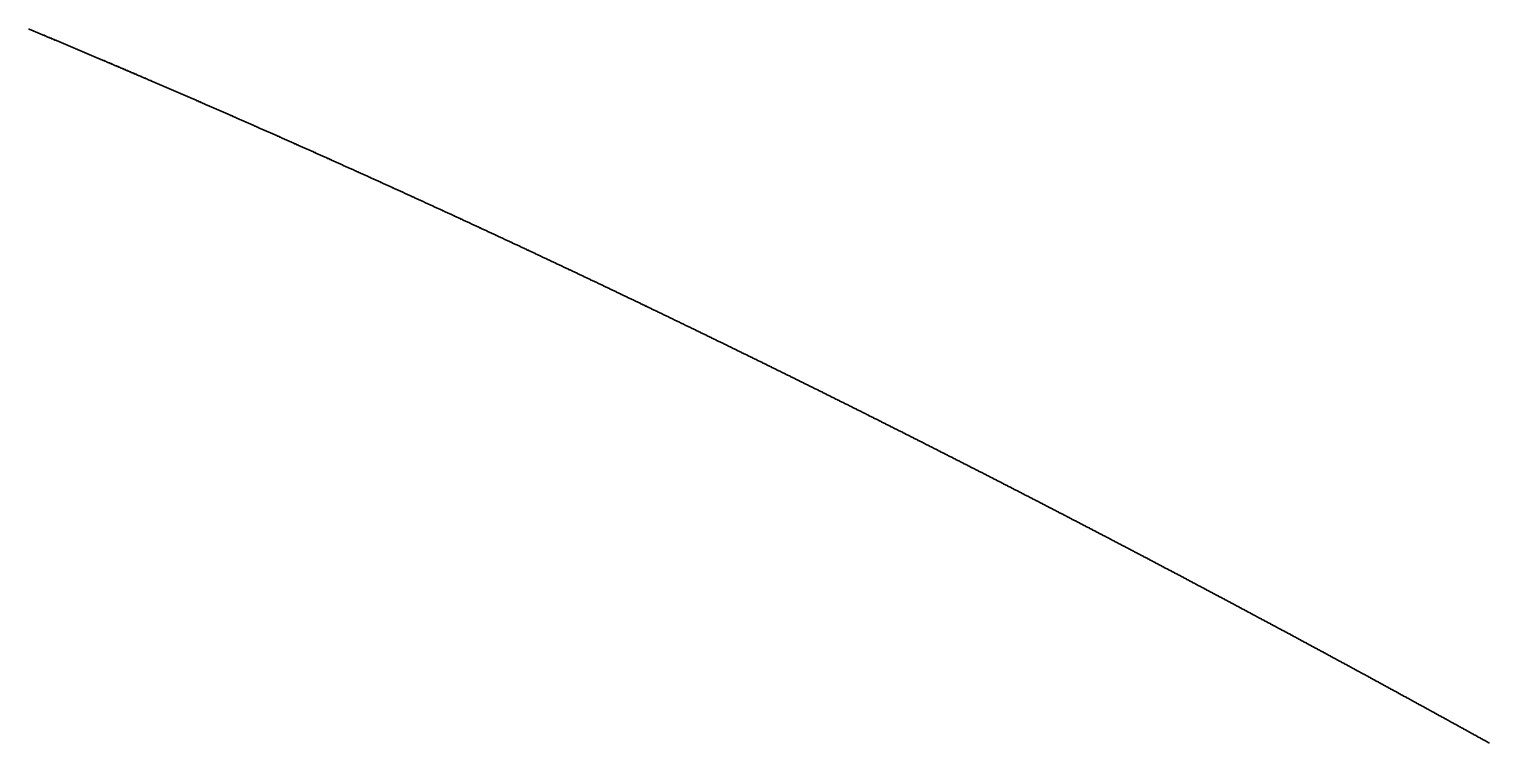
# Model space of a CAD drawing. Header units: metres. Extents: x 0 to 360, y 0 to 49.
# Drawn here: x 247.5 to 258.74, y 37.9 to 43.39 of the extents above; entities that cross this region are included whole.
import ezdxf

# ---------------------------------------------------------------- set-up
doc = ezdxf.new("R2010")
doc.units = ezdxf.units.M

msp = doc.modelspace()

# ---------------------------------------------------------------- linework, layer by layer
for p in [(247.497, 43.389), (247.503, 43.387), (247.509, 43.384), (247.515, 43.382), (247.521, 43.379), (247.527, 43.377), (247.533, 43.374), (247.539, 43.372), (247.545, 43.369), (247.551, 43.367), (247.557, 43.364), (247.563, 43.362), (247.569, 43.359), (247.575, 43.357), (247.581, 43.354), (247.587, 43.352), (247.593, 43.349), (247.599, 43.347), (247.605, 43.344), (247.611, 43.342), (247.617, 43.339), (247.623, 43.337), (247.629, 43.334), (247.635, 43.331), (247.641, 43.329), (247.647, 43.326), (247.653, 43.324), (247.659, 43.321), (247.665, 43.319), (247.671, 43.316), (247.677, 43.314), (247.683, 43.311), (247.689, 43.309), (247.695, 43.306), (247.701, 43.304), (247.707, 43.301), (247.713, 43.299), (247.719, 43.296), (247.725, 43.294), (247.731, 43.291), (247.737, 43.289), (247.743, 43.286), (247.749, 43.284), (247.755, 43.281), (247.761, 43.279), (247.767, 43.276), (247.773, 43.274), (247.779, 43.271), (247.785, 43.269), (247.791, 43.266), (247.797, 43.263), (247.803, 43.261), (247.809, 43.258), (247.815, 43.256), (247.821, 43.253), (247.827, 43.251), (247.833, 43.248), (247.839, 43.246), (247.845, 43.243), (247.851, 43.241), (247.857, 43.238), (247.863, 43.236), (247.869, 43.233), (247.875, 43.231), (247.881, 43.228), (247.887, 43.225), (247.893, 43.223), (247.899, 43.22), (247.905, 43.218), (247.911, 43.215), (247.917, 43.213), (247.923, 43.21), (247.929, 43.208), (247.935, 43.205), (247.941, 43.203), (247.947, 43.2), (247.953, 43.198), (247.959, 43.195), (247.965, 43.192), (247.971, 43.19), (247.977, 43.187), (247.983, 43.185), (247.989, 43.182), (247.995, 43.18), (248.001, 43.177), (248.007, 43.175), (248.013, 43.172), (248.019, 43.17), (248.025, 43.167), (248.031, 43.164), (248.037, 43.162), (248.043, 43.159), (248.049, 43.157), (248.055, 43.154), (248.061, 43.152), (248.067, 43.149), (248.073, 43.147), (248.079, 43.144), (248.085, 43.142), (248.091, 43.139), (248.097, 43.136), (248.103, 43.134), (248.109, 43.131), (248.115, 43.129), (248.121, 43.126), (248.127, 43.124), (248.133, 43.121), (248.139, 43.119), (248.145, 43.116), (248.151, 43.113), (248.157, 43.111), (248.163, 43.108), (248.169, 43.106), (248.175, 43.103), (248.181, 43.101), (248.187, 43.098), (248.193, 43.096), (248.199, 43.093), (248.205, 43.09), (248.211, 43.088), (248.217, 43.085), (248.223, 43.083), (248.229, 43.08), (248.235, 43.078), (248.241, 43.075), (248.247, 43.072), (248.253, 43.07), (248.259, 43.067), (248.265, 43.065), (248.271, 43.062), (248.277, 43.06), (248.283, 43.057), (248.289, 43.054), (248.295, 43.052), (248.301, 43.049), (248.307, 43.047), (248.313, 43.044), (248.32, 43.042), (248.326, 43.039), (248.332, 43.036), (248.338, 43.034), (248.344, 43.031), (248.35, 43.029), (248.356, 43.026), (248.362, 43.024), (248.368, 43.021), (248.374, 43.018), (248.38, 43.016), (248.386, 43.013), (248.392, 43.011), (248.398, 43.008), (248.404, 43.006), (248.41, 43.003), (248.416, 43), (248.422, 42.998), (248.428, 42.995), (248.434, 42.993), (248.44, 42.99), (248.446, 42.987), (248.452, 42.985), (248.458, 42.982), (248.464, 42.98), (248.47, 42.977), (248.476, 42.975), (248.482, 42.972), (248.488, 42.969), (248.494, 42.967), (248.5, 42.964), (248.506, 42.962), (248.512, 42.959), (248.518, 42.956), (248.524, 42.954), (248.53, 42.951), (248.536, 42.949), (248.542, 42.946), (248.548, 42.943), (248.554, 42.941), (248.56, 42.938), (248.566, 42.936), (248.572, 42.933), (248.578, 42.93), (248.584, 42.928), (248.59, 42.925), (248.596, 42.923), (248.602, 42.92), (248.608, 42.917), (248.614, 42.915), (248.62, 42.912), (248.626, 42.91), (248.632, 42.907), (248.638, 42.904), (248.644, 42.902), (248.65, 42.899), (248.656, 42.897), (248.662, 42.894), (248.668, 42.891), (248.674, 42.889), (248.68, 42.886), (248.686, 42.884), (248.692, 42.881), (248.698, 42.878), (248.704, 42.876), (248.71, 42.873), (248.716, 42.871), (248.722, 42.868), (248.728, 42.865), (248.734, 42.863), (248.74, 42.86), (248.746, 42.858), (248.752, 42.855), (248.759, 42.852), (248.765, 42.85), (248.771, 42.847), (248.777, 42.845), (248.783, 42.842), (248.789, 42.839), (248.795, 42.837), (248.801, 42.834), (248.807, 42.831), (248.813, 42.829), (248.819, 42.826), (248.825, 42.824), (248.831, 42.821), (248.837, 42.818), (248.843, 42.816), (248.849, 42.813), (248.855, 42.81), (248.861, 42.808), (248.867, 42.805), (248.873, 42.803), (248.879, 42.8), (248.885, 42.797), (248.891, 42.795), (248.897, 42.792), (248.903, 42.79), (248.909, 42.787), (248.915, 42.784), (248.921, 42.782), (248.927, 42.779), (248.933, 42.776), (248.939, 42.774), (248.945, 42.771), (248.951, 42.768), (248.957, 42.766), (248.963, 42.763), (248.969, 42.761), (248.975, 42.758), (248.981, 42.755), (248.987, 42.753), (248.993, 42.75), (248.999, 42.747), (249.005, 42.745), (249.011, 42.742), (249.017, 42.74), (249.023, 42.737), (249.029, 42.734), (249.035, 42.732), (249.041, 42.729), (249.047, 42.726), (249.053, 42.724), (249.059, 42.721), (249.065, 42.718), (249.071, 42.716), (249.077, 42.713), (249.084, 42.711), (249.09, 42.708), (249.096, 42.705), (249.102, 42.703), (249.108, 42.7), (249.114, 42.697), (249.12, 42.695), (249.126, 42.692), (249.132, 42.689), (249.138, 42.687), (249.144, 42.684), (249.15, 42.681), (249.156, 42.679), (249.162, 42.676), (249.168, 42.674), (249.174, 42.671), (249.18, 42.668), (249.186, 42.666), (249.192, 42.663), (249.198, 42.66), (249.204, 42.658), (249.21, 42.655), (249.216, 42.652), (249.222, 42.65), (249.228, 42.647), (249.234, 42.644), (249.24, 42.642), (249.246, 42.639), (249.252, 42.636), (249.258, 42.634), (249.264, 42.631), (249.27, 42.628), (249.276, 42.626), (249.282, 42.623), (249.288, 42.62), (249.294, 42.618), (249.3, 42.615), (249.306, 42.612), (249.312, 42.61), (249.318, 42.607), (249.324, 42.605), (249.33, 42.602), (249.336, 42.599), (249.342, 42.597), (249.349, 42.594), (249.355, 42.591), (249.361, 42.589), (249.367, 42.586), (249.373, 42.583), (249.379, 42.581), (249.385, 42.578), (249.391, 42.575), (249.397, 42.573), (249.403, 42.57), (249.409, 42.567), (249.415, 42.565), (249.421, 42.562), (249.427, 42.559), (249.433, 42.557), (249.439, 42.554), (249.445, 42.551), (249.451, 42.549), (249.457, 42.546), (249.463, 42.543), (249.469, 42.54), (249.475, 42.538), (249.481, 42.535), (249.487, 42.532), (249.493, 42.53), (249.499, 42.527), (249.505, 42.524), (249.511, 42.522), (249.517, 42.519), (249.523, 42.516), (249.529, 42.514), (249.535, 42.511), (249.541, 42.508), (249.547, 42.506), (249.553, 42.503), (249.559, 42.5), (249.565, 42.498), (249.571, 42.495), (249.578, 42.492), (249.584, 42.49), (249.59, 42.487), (249.596, 42.484), (249.602, 42.482), (249.608, 42.479), (249.614, 42.476), (249.62, 42.473), (249.626, 42.471), (249.632, 42.468), (249.638, 42.465), (249.644, 42.463), (249.65, 42.46), (249.656, 42.457), (249.662, 42.455), (249.668, 42.452), (249.674, 42.449), (249.68, 42.447), (249.686, 42.444), (249.692, 42.441), (249.698, 42.439), (249.704, 42.436), (249.71, 42.433), (249.716, 42.43), (249.722, 42.428), (249.728, 42.425), (249.734, 42.422), (249.74, 42.42), (249.746, 42.417), (249.752, 42.414), (249.758, 42.412), (249.764, 42.409), (249.77, 42.406), (249.776, 42.403), (249.783, 42.401), (249.789, 42.398), (249.795, 42.395), (249.801, 42.393), (249.807, 42.39), (249.813, 42.387), (249.819, 42.385), (249.825, 42.382), (249.831, 42.379), (249.837, 42.376), (249.843, 42.374), (249.849, 42.371), (249.855, 42.368), (249.861, 42.366), (249.867, 42.363), (249.873, 42.36), (249.879, 42.357), (249.885, 42.355), (249.891, 42.352), (249.897, 42.349), (249.903, 42.347), (249.909, 42.344), (249.915, 42.341), (249.921, 42.338), (249.927, 42.336), (249.933, 42.333), (249.939, 42.33), (249.945, 42.328), (249.951, 42.325), (249.957, 42.322), (249.963, 42.319), (249.97, 42.317), (249.976, 42.314), (249.982, 42.311), (249.988, 42.309), (249.994, 42.306), (250, 42.303), (250.006, 42.3), (250.012, 42.298), (250.018, 42.295), (250.024, 42.292), (250.03, 42.29), (250.036, 42.287), (250.042, 42.284), (250.048, 42.281), (250.054, 42.279), (250.06, 42.276), (250.066, 42.273), (250.072, 42.27), (250.078, 42.268), (250.084, 42.265), (250.09, 42.262), (250.096, 42.26), (250.102, 42.257), (250.108, 42.254), (250.114, 42.251), (250.12, 42.249), (250.126, 42.246), (250.132, 42.243), (250.138, 42.24), (250.145, 42.238), (250.151, 42.235), (250.157, 42.232), (250.163, 42.23), (250.169, 42.227), (250.175, 42.224), (250.181, 42.221), (250.187, 42.219), (250.193, 42.216), (250.199, 42.213), (250.205, 42.21), (250.211, 42.208), (250.217, 42.205), (250.223, 42.202), (250.229, 42.199), (250.235, 42.197), (250.241, 42.194), (250.247, 42.191), (250.253, 42.188), (250.259, 42.186), (250.265, 42.183), (250.271, 42.18), (250.277, 42.177), (250.283, 42.175), (250.289, 42.172), (250.295, 42.169), (250.301, 42.167), (250.308, 42.164), (250.314, 42.161), (250.32, 42.158), (250.326, 42.156), (250.332, 42.153), (250.338, 42.15), (250.344, 42.147), (250.35, 42.145), (250.356, 42.142), (250.362, 42.139), (250.368, 42.136), (250.374, 42.134), (250.38, 42.131), (250.386, 42.128), (250.392, 42.125), (250.398, 42.123), (250.404, 42.12), (250.41, 42.117), (250.416, 42.114), (250.422, 42.111), (250.428, 42.109), (250.434, 42.106), (250.44, 42.103), (250.446, 42.1), (250.452, 42.098), (250.459, 42.095), (250.465, 42.092), (250.471, 42.089), (250.477, 42.087), (250.483, 42.084), (250.489, 42.081), (250.495, 42.078), (250.501, 42.076), (250.507, 42.073), (250.513, 42.07), (250.519, 42.067), (250.525, 42.065), (250.531, 42.062), (250.537, 42.059), (250.543, 42.056), (250.549, 42.053), (250.555, 42.051), (250.561, 42.048), (250.567, 42.045), (250.573, 42.042), (250.579, 42.04), (250.585, 42.037), (250.591, 42.034), (250.597, 42.031), (250.604, 42.029), (250.61, 42.026), (250.616, 42.023), (250.622, 42.02), (250.628, 42.017), (250.634, 42.015), (250.64, 42.012), (250.646, 42.009), (250.652, 42.006), (250.658, 42.004), (250.664, 42.001), (250.67, 41.998), (250.676, 41.995), (250.682, 41.992), (250.688, 41.99), (250.694, 41.987), (250.7, 41.984), (250.706, 41.981), (250.712, 41.979), (250.718, 41.976), (250.724, 41.973), (250.73, 41.97), (250.736, 41.967), (250.743, 41.965), (250.749, 41.962), (250.755, 41.959), (250.761, 41.956), (250.767, 41.954), (250.773, 41.951), (250.779, 41.948), (250.785, 41.945), (250.791, 41.942), (250.797, 41.94), (250.803, 41.937), (250.809, 41.934), (250.815, 41.931), (250.821, 41.928), (250.827, 41.926), (250.833, 41.923), (250.839, 41.92), (250.845, 41.917), (250.851, 41.914), (250.857, 41.912), (250.863, 41.909), (250.869, 41.906), (250.876, 41.903), (250.882, 41.901), (250.888, 41.898), (250.894, 41.895), (250.9, 41.892), (250.906, 41.889), (250.912, 41.887), (250.918, 41.884), (250.924, 41.881), (250.93, 41.878), (250.936, 41.875), (250.942, 41.873), (250.948, 41.87), (250.954, 41.867), (250.96, 41.864), (250.966, 41.861), (250.972, 41.859), (250.978, 41.856), (250.984, 41.853), (250.99, 41.85), (250.996, 41.847), (251.003, 41.844), (251.009, 41.842), (251.015, 41.839), (251.021, 41.836), (251.027, 41.833), (251.033, 41.83), (251.039, 41.828), (251.045, 41.825), (251.051, 41.822), (251.057, 41.819), (251.063, 41.816), (251.069, 41.814), (251.075, 41.811), (251.081, 41.808), (251.087, 41.805), (251.093, 41.802), (251.099, 41.8), (251.105, 41.797), (251.111, 41.794), (251.117, 41.791), (251.124, 41.788), (251.13, 41.785), (251.136, 41.783), (251.142, 41.78), (251.148, 41.777), (251.154, 41.774), (251.16, 41.771), (251.166, 41.769), (251.172, 41.766), (251.178, 41.763), (251.184, 41.76), (251.19, 41.757), (251.196, 41.754), (251.202, 41.752), (251.208, 41.749), (251.214, 41.746), (251.22, 41.743), (251.226, 41.74), (251.232, 41.737), (251.238, 41.735), (251.245, 41.732), (251.251, 41.729), (251.257, 41.726), (251.263, 41.723), (251.269, 41.721), (251.275, 41.718), (251.281, 41.715), (251.287, 41.712), (251.293, 41.709), (251.299, 41.706), (251.305, 41.704), (251.311, 41.701), (251.317, 41.698), (251.323, 41.695), (251.329, 41.692), (251.335, 41.689), (251.341, 41.687), (251.347, 41.684), (251.354, 41.681), (251.36, 41.678), (251.366, 41.675), (251.372, 41.672), (251.378, 41.67), (251.384, 41.667), (251.39, 41.664), (251.396, 41.661), (251.402, 41.658), (251.408, 41.655), (251.414, 41.652), (251.42, 41.65), (251.426, 41.647), (251.432, 41.644), (251.438, 41.641), (251.444, 41.638), (251.45, 41.635), (251.456, 41.633), (251.462, 41.63), (251.469, 41.627), (251.475, 41.624), (251.481, 41.621), (251.487, 41.618), (251.493, 41.615), (251.499, 41.613), (251.505, 41.61), (251.511, 41.607), (251.517, 41.604), (251.523, 41.601), (251.529, 41.598), (251.535, 41.596), (251.541, 41.593), (251.547, 41.59), (251.553, 41.587), (251.559, 41.584), (251.565, 41.581), (251.572, 41.578), (251.578, 41.576), (251.584, 41.573), (251.59, 41.57), (251.596, 41.567), (251.602, 41.564), (251.608, 41.561), (251.614, 41.558), (251.62, 41.556), (251.626, 41.553), (251.632, 41.55), (251.638, 41.547), (251.644, 41.544), (251.65, 41.541), (251.656, 41.538), (251.662, 41.536), (251.668, 41.533), (251.675, 41.53), (251.681, 41.527), (251.687, 41.524), (251.693, 41.521), (251.699, 41.518), (251.705, 41.516), (251.711, 41.513), (251.717, 41.51), (251.723, 41.507), (251.729, 41.504), (251.735, 41.501), (251.741, 41.498), (251.747, 41.495), (251.753, 41.493), (251.759, 41.49), (251.765, 41.487), (251.771, 41.484), (251.778, 41.481), (251.784, 41.478), (251.79, 41.475), (251.796, 41.472), (251.802, 41.47), (251.808, 41.467), (251.814, 41.464), (251.82, 41.461), (251.826, 41.458), (251.832, 41.455), (251.838, 41.452), (251.844, 41.449), (251.85, 41.447), (251.856, 41.444), (251.862, 41.441), (251.868, 41.438), (251.875, 41.435), (251.881, 41.432), (251.887, 41.429), (251.893, 41.426), (251.899, 41.424), (251.905, 41.421), (251.911, 41.418), (251.917, 41.415), (251.923, 41.412), (251.929, 41.409), (251.935, 41.406), (251.941, 41.403), (251.947, 41.4), (251.953, 41.398), (251.959, 41.395), (251.965, 41.392), (251.972, 41.389), (251.978, 41.386), (251.984, 41.383), (251.99, 41.38), (251.996, 41.377), (252.002, 41.374), (252.008, 41.372), (252.014, 41.369), (252.02, 41.366), (252.026, 41.363), (252.032, 41.36), (252.038, 41.357), (252.044, 41.354), (252.05, 41.351), (252.056, 41.348), (252.062, 41.346), (252.069, 41.343), (252.075, 41.34), (252.081, 41.337), (252.087, 41.334), (252.093, 41.331), (252.099, 41.328), (252.105, 41.325), (252.111, 41.322), (252.117, 41.319), (252.123, 41.317), (252.129, 41.314), (252.135, 41.311), (252.141, 41.308), (252.147, 41.305), (252.153, 41.302), (252.16, 41.299), (252.166, 41.296), (252.172, 41.293), (252.178, 41.29), (252.184, 41.288), (252.19, 41.285), (252.196, 41.282), (252.202, 41.279), (252.208, 41.276), (252.214, 41.273), (252.22, 41.27), (252.226, 41.267), (252.232, 41.264), (252.238, 41.261), (252.244, 41.258), (252.251, 41.256), (252.257, 41.253), (252.263, 41.25), (252.269, 41.247), (252.275, 41.244), (252.281, 41.241), (252.287, 41.238), (252.293, 41.235), (252.299, 41.232), (252.305, 41.229), (252.311, 41.226), (252.317, 41.223), (252.323, 41.221), (252.329, 41.218), (252.335, 41.215), (252.342, 41.212), (252.348, 41.209), (252.354, 41.206), (252.36, 41.203), (252.366, 41.2), (252.372, 41.197), (252.378, 41.194), (252.384, 41.191), (252.39, 41.188), (252.396, 41.185), (252.402, 41.183), (252.408, 41.18), (252.414, 41.177), (252.42, 41.174), (252.427, 41.171), (252.433, 41.168), (252.439, 41.165), (252.445, 41.162), (252.451, 41.159), (252.457, 41.156), (252.463, 41.153), (252.469, 41.15), (252.475, 41.147), (252.481, 41.145), (252.487, 41.142), (252.493, 41.139), (252.499, 41.136), (252.505, 41.133), (252.512, 41.13), (252.518, 41.127), (252.524, 41.124), (252.53, 41.121), (252.536, 41.118), (252.542, 41.115), (252.548, 41.112), (252.554, 41.109), (252.56, 41.106), (252.566, 41.103), (252.572, 41.1), (252.578, 41.098), (252.584, 41.095), (252.591, 41.092), (252.597, 41.089), (252.603, 41.086), (252.609, 41.083), (252.615, 41.08), (252.621, 41.077), (252.627, 41.074), (252.633, 41.071), (252.639, 41.068), (252.645, 41.065), (252.651, 41.062), (252.657, 41.059), (252.663, 41.056), (252.669, 41.053), (252.676, 41.05), (252.682, 41.047), (252.688, 41.045), (252.694, 41.042), (252.7, 41.039), (252.706, 41.036), (252.712, 41.033), (252.718, 41.03), (252.724, 41.027), (252.73, 41.024), (252.736, 41.021), (252.742, 41.018), (252.748, 41.015), (252.755, 41.012), (252.761, 41.009), (252.767, 41.006), (252.773, 41.003), (252.779, 41), (252.785, 40.997), (252.791, 40.994), (252.797, 40.991), (252.803, 40.988), (252.809, 40.985), (252.815, 40.983), (252.821, 40.98), (252.827, 40.977), (252.834, 40.974), (252.84, 40.971), (252.846, 40.968), (252.852, 40.965), (252.858, 40.962), (252.864, 40.959), (252.87, 40.956), (252.876, 40.953), (252.882, 40.95), (252.888, 40.947), (252.894, 40.944), (252.9, 40.941), (252.906, 40.938), (252.913, 40.935), (252.919, 40.932), (252.925, 40.929), (252.931, 40.926), (252.937, 40.923), (252.943, 40.92), (252.949, 40.917), (252.955, 40.914), (252.961, 40.911), (252.967, 40.908), (252.973, 40.905), (252.979, 40.902), (252.986, 40.899), (252.992, 40.896), (252.998, 40.894), (253.004, 40.891), (253.01, 40.888), (253.016, 40.885), (253.022, 40.882), (253.028, 40.879), (253.034, 40.876), (253.04, 40.873), (253.046, 40.87), (253.052, 40.867), (253.058, 40.864), (253.065, 40.861), (253.071, 40.858), (253.077, 40.855), (253.083, 40.852), (253.089, 40.849), (253.095, 40.846), (253.101, 40.843), (253.107, 40.84), (253.113, 40.837), (253.119, 40.834), (253.125, 40.831), (253.131, 40.828), (253.138, 40.825), (253.144, 40.822), (253.15, 40.819), (253.156, 40.816), (253.162, 40.813), (253.168, 40.81), (253.174, 40.807), (253.18, 40.804), (253.186, 40.801), (253.192, 40.798), (253.198, 40.795), (253.204, 40.792), (253.211, 40.789), (253.217, 40.786), (253.223, 40.783), (253.229, 40.78), (253.235, 40.777), (253.241, 40.774), (253.247, 40.771), (253.253, 40.768), (253.259, 40.765), (253.265, 40.762), (253.271, 40.759), (253.277, 40.756), (253.284, 40.753), (253.29, 40.75), (253.296, 40.747), (253.302, 40.744), (253.308, 40.741), (253.314, 40.738), (253.32, 40.735), (253.326, 40.732), (253.332, 40.729), (253.338, 40.726), (253.344, 40.723), (253.351, 40.72), (253.357, 40.717), (253.363, 40.714), (253.369, 40.711), (253.375, 40.708), (253.381, 40.705), (253.387, 40.702), (253.393, 40.699), (253.399, 40.696), (253.405, 40.693), (253.411, 40.69), (253.417, 40.687), (253.424, 40.684), (253.43, 40.681), (253.436, 40.678), (253.442, 40.675), (253.448, 40.672), (253.454, 40.669), (253.46, 40.666), (253.466, 40.663), (253.472, 40.66), (253.478, 40.657), (253.484, 40.654), (253.491, 40.651), (253.497, 40.648), (253.503, 40.645), (253.509, 40.642), (253.515, 40.639), (253.521, 40.636), (253.527, 40.633), (253.533, 40.63), (253.539, 40.627), (253.545, 40.624), (253.551, 40.621), (253.557, 40.618), (253.564, 40.615), (253.57, 40.612), (253.576, 40.609), (253.582, 40.606), (253.588, 40.603), (253.594, 40.6), (253.6, 40.597), (253.606, 40.594), (253.612, 40.591), (253.618, 40.588), (253.624, 40.585), (253.631, 40.582), (253.637, 40.578), (253.643, 40.575), (253.649, 40.572), (253.655, 40.569), (253.661, 40.566), (253.667, 40.563), (253.673, 40.56), (253.679, 40.557), (253.685, 40.554), (253.691, 40.551), (253.698, 40.548), (253.704, 40.545), (253.71, 40.542), (253.716, 40.539), (253.722, 40.536), (253.728, 40.533), (253.734, 40.53), (253.74, 40.527), (253.746, 40.524), (253.752, 40.521), (253.759, 40.518), (253.765, 40.515), (253.771, 40.512), (253.777, 40.509), (253.783, 40.506), (253.789, 40.503), (253.795, 40.5), (253.801, 40.497), (253.807, 40.494), (253.813, 40.491), (253.819, 40.487), (253.826, 40.484), (253.832, 40.481), (253.838, 40.478), (253.844, 40.475), (253.85, 40.472), (253.856, 40.469), (253.862, 40.466), (253.868, 40.463), (253.874, 40.46), (253.88, 40.457), (253.886, 40.454), (253.893, 40.451), (253.899, 40.448), (253.905, 40.445), (253.911, 40.442), (253.917, 40.439), (253.923, 40.436), (253.929, 40.433), (253.935, 40.43), (253.941, 40.427), (253.947, 40.423), (253.954, 40.42), (253.96, 40.417), (253.966, 40.414), (253.972, 40.411), (253.978, 40.408), (253.984, 40.405), (253.99, 40.402), (253.996, 40.399), (254.002, 40.396), (254.008, 40.393), (254.015, 40.39), (254.021, 40.387), (254.027, 40.384), (254.033, 40.381), (254.039, 40.378), (254.045, 40.375), (254.051, 40.372), (254.057, 40.368), (254.063, 40.365), (254.069, 40.362), (254.076, 40.359), (254.082, 40.356), (254.088, 40.353), (254.094, 40.35), (254.1, 40.347), (254.106, 40.344), (254.112, 40.341), (254.118, 40.338), (254.124, 40.335), (254.13, 40.332), (254.136, 40.329), (254.143, 40.326), (254.149, 40.322), (254.155, 40.319), (254.161, 40.316), (254.167, 40.313), (254.173, 40.31), (254.179, 40.307), (254.185, 40.304), (254.191, 40.301), (254.198, 40.298), (254.204, 40.295), (254.21, 40.292), (254.216, 40.289), (254.222, 40.286), (254.228, 40.283), (254.234, 40.279), (254.24, 40.276), (254.246, 40.273), (254.252, 40.27), (254.259, 40.267), (254.265, 40.264), (254.271, 40.261), (254.277, 40.258), (254.283, 40.255), (254.289, 40.252), (254.295, 40.249), (254.301, 40.246), (254.307, 40.243), (254.313, 40.239), (254.32, 40.236), (254.326, 40.233), (254.332, 40.23), (254.338, 40.227), (254.344, 40.224), (254.35, 40.221), (254.356, 40.218), (254.362, 40.215), (254.368, 40.212), (254.374, 40.209), (254.381, 40.206), (254.387, 40.202), (254.393, 40.199), (254.399, 40.196), (254.405, 40.193), (254.411, 40.19), (254.417, 40.187), (254.423, 40.184), (254.429, 40.181), (254.436, 40.178), (254.442, 40.175), (254.448, 40.172), (254.454, 40.168), (254.46, 40.165), (254.466, 40.162), (254.472, 40.159), (254.478, 40.156), (254.484, 40.153), (254.49, 40.15), (254.497, 40.147), (254.503, 40.144), (254.509, 40.141), (254.515, 40.137), (254.521, 40.134), (254.527, 40.131), (254.533, 40.128), (254.539, 40.125), (254.545, 40.122), (254.552, 40.119), (254.558, 40.116), (254.564, 40.113), (254.57, 40.11), (254.576, 40.106), (254.582, 40.103), (254.588, 40.1), (254.594, 40.097), (254.6, 40.094), (254.607, 40.091), (254.613, 40.088), (254.619, 40.085), (254.625, 40.082), (254.631, 40.079), (254.637, 40.075), (254.643, 40.072), (254.649, 40.069), (254.655, 40.066), (254.661, 40.063), (254.668, 40.06), (254.674, 40.057), (254.68, 40.054), (254.686, 40.051), (254.692, 40.047), (254.698, 40.044), (254.704, 40.041), (254.71, 40.038), (254.716, 40.035), (254.723, 40.032), (254.729, 40.029), (254.735, 40.026), (254.741, 40.023), (254.747, 40.019), (254.753, 40.016), (254.759, 40.013), (254.765, 40.01), (254.771, 40.007), (254.778, 40.004), (254.784, 40.001), (254.79, 39.998), (254.796, 39.994), (254.802, 39.991), (254.808, 39.988), (254.814, 39.985), (254.82, 39.982), (254.826, 39.979), (254.833, 39.976), (254.839, 39.973), (254.845, 39.969), (254.851, 39.966), (254.857, 39.963), (254.863, 39.96), (254.869, 39.957), (254.875, 39.954), (254.881, 39.951), (254.888, 39.948), (254.894, 39.944), (254.9, 39.941), (254.906, 39.938), (254.912, 39.935), (254.918, 39.932), (254.924, 39.929), (254.93, 39.926), (254.937, 39.923), (254.943, 39.919), (254.949, 39.916), (254.955, 39.913), (254.961, 39.91), (254.967, 39.907), (254.973, 39.904), (254.979, 39.901), (254.985, 39.897), (254.992, 39.894), (254.998, 39.891), (255.004, 39.888), (255.01, 39.885), (255.016, 39.882), (255.022, 39.879), (255.028, 39.876), (255.034, 39.872), (255.04, 39.869), (255.047, 39.866), (255.053, 39.863), (255.059, 39.86), (255.065, 39.857), (255.071, 39.854), (255.077, 39.85), (255.083, 39.847), (255.089, 39.844), (255.096, 39.841), (255.102, 39.838), (255.108, 39.835), (255.114, 39.832), (255.12, 39.828), (255.126, 39.825), (255.132, 39.822), (255.138, 39.819), (255.144, 39.816), (255.151, 39.813), (255.157, 39.81), (255.163, 39.806), (255.169, 39.803), (255.175, 39.8), (255.181, 39.797), (255.187, 39.794), (255.193, 39.791), (255.2, 39.787), (255.206, 39.784), (255.212, 39.781), (255.218, 39.778), (255.224, 39.775), (255.23, 39.772), (255.236, 39.769), (255.242, 39.765), (255.248, 39.762), (255.255, 39.759), (255.261, 39.756), (255.267, 39.753), (255.273, 39.75), (255.279, 39.746), (255.285, 39.743), (255.291, 39.74), (255.297, 39.737), (255.304, 39.734), (255.31, 39.731), (255.316, 39.727), (255.322, 39.724), (255.328, 39.721), (255.334, 39.718), (255.34, 39.715), (255.346, 39.712), (255.353, 39.708), (255.359, 39.705), (255.365, 39.702), (255.371, 39.699), (255.377, 39.696), (255.383, 39.693), (255.389, 39.689), (255.395, 39.686), (255.401, 39.683), (255.408, 39.68), (255.414, 39.677), (255.42, 39.674), (255.426, 39.67), (255.432, 39.667), (255.438, 39.664), (255.444, 39.661), (255.45, 39.658), (255.457, 39.655), (255.463, 39.651), (255.469, 39.648), (255.475, 39.645), (255.481, 39.642), (255.487, 39.639), (255.493, 39.636), (255.499, 39.632), (255.506, 39.629), (255.512, 39.626), (255.518, 39.623), (255.524, 39.62), (255.53, 39.616), (255.536, 39.613), (255.542, 39.61), (255.548, 39.607), (255.555, 39.604), (255.561, 39.601), (255.567, 39.597), (255.573, 39.594), (255.579, 39.591), (255.585, 39.588), (255.591, 39.585), (255.597, 39.581), (255.604, 39.578), (255.61, 39.575), (255.616, 39.572), (255.622, 39.569), (255.628, 39.566), (255.634, 39.562), (255.64, 39.559), (255.647, 39.556), (255.653, 39.553), (255.659, 39.55), (255.665, 39.546), (255.671, 39.543), (255.677, 39.54), (255.683, 39.537), (255.689, 39.534), (255.696, 39.53), (255.702, 39.527), (255.708, 39.524), (255.714, 39.521), (255.72, 39.518), (255.726, 39.515), (255.732, 39.511), (255.738, 39.508), (255.745, 39.505), (255.751, 39.502), (255.757, 39.499), (255.763, 39.495), (255.769, 39.492), (255.775, 39.489), (255.781, 39.486), (255.787, 39.483), (255.794, 39.479), (255.8, 39.476), (255.806, 39.473), (255.812, 39.47), (255.818, 39.467), (255.824, 39.463), (255.83, 39.46), (255.837, 39.457), (255.843, 39.454), (255.849, 39.451), (255.855, 39.447), (255.861, 39.444), (255.867, 39.441), (255.873, 39.438), (255.879, 39.434), (255.886, 39.431), (255.892, 39.428), (255.898, 39.425), (255.904, 39.422), (255.91, 39.418), (255.916, 39.415), (255.922, 39.412), (255.928, 39.409), (255.935, 39.406), (255.941, 39.402), (255.947, 39.399), (255.953, 39.396), (255.959, 39.393), (255.965, 39.39), (255.971, 39.386), (255.978, 39.383), (255.984, 39.38), (255.99, 39.377), (255.996, 39.373), (256.002, 39.37), (256.008, 39.367), (256.014, 39.364), (256.02, 39.361), (256.027, 39.357), (256.033, 39.354), (256.039, 39.351), (256.045, 39.348), (256.051, 39.345), (256.057, 39.341), (256.063, 39.338), (256.07, 39.335), (256.076, 39.332), (256.082, 39.328), (256.088, 39.325), (256.094, 39.322), (256.1, 39.319), (256.106, 39.316), (256.113, 39.312), (256.119, 39.309), (256.125, 39.306), (256.131, 39.303), (256.137, 39.299), (256.143, 39.296), (256.149, 39.293), (256.155, 39.29), (256.162, 39.286), (256.168, 39.283), (256.174, 39.28), (256.18, 39.277), (256.186, 39.274), (256.192, 39.27), (256.198, 39.267), (256.205, 39.264), (256.211, 39.261), (256.217, 39.257), (256.223, 39.254), (256.229, 39.251), (256.235, 39.248), (256.241, 39.244), (256.248, 39.241), (256.254, 39.238), (256.26, 39.235), (256.266, 39.232), (256.272, 39.228), (256.278, 39.225), (256.284, 39.222), (256.291, 39.219), (256.297, 39.215), (256.303, 39.212), (256.309, 39.209), (256.315, 39.206), (256.321, 39.202), (256.327, 39.199), (256.333, 39.196), (256.34, 39.193), (256.346, 39.189), (256.352, 39.186), (256.358, 39.183), (256.364, 39.18), (256.37, 39.176), (256.376, 39.173), (256.383, 39.17), (256.389, 39.167), (256.395, 39.163), (256.401, 39.16), (256.407, 39.157), (256.413, 39.154), (256.419, 39.15), (256.426, 39.147), (256.432, 39.144), (256.438, 39.141), (256.444, 39.137), (256.45, 39.134), (256.456, 39.131), (256.462, 39.128), (256.469, 39.124), (256.475, 39.121), (256.481, 39.118), (256.487, 39.115), (256.493, 39.111), (256.499, 39.108), (256.505, 39.105), (256.512, 39.102), (256.518, 39.098), (256.524, 39.095), (256.53, 39.092), (256.536, 39.089), (256.542, 39.085), (256.548, 39.082), (256.555, 39.079), (256.561, 39.076), (256.567, 39.072), (256.573, 39.069), (256.579, 39.066), (256.585, 39.063), (256.591, 39.059), (256.598, 39.056), (256.604, 39.053), (256.61, 39.05), (256.616, 39.046), (256.622, 39.043), (256.628, 39.04), (256.635, 39.036), (256.641, 39.033), (256.647, 39.03), (256.653, 39.027), (256.659, 39.023), (256.665, 39.02), (256.671, 39.017), (256.678, 39.014), (256.684, 39.01), (256.69, 39.007), (256.696, 39.004), (256.702, 39.001), (256.708, 38.997), (256.714, 38.994), (256.721, 38.991), (256.727, 38.987), (256.733, 38.984), (256.739, 38.981), (256.745, 38.978), (256.751, 38.974), (256.757, 38.971), (256.764, 38.968), (256.77, 38.965), (256.776, 38.961), (256.782, 38.958), (256.788, 38.955), (256.794, 38.951), (256.801, 38.948), (256.807, 38.945), (256.813, 38.942), (256.819, 38.938), (256.825, 38.935), (256.831, 38.932), (256.837, 38.928), (256.844, 38.925), (256.85, 38.922), (256.856, 38.919), (256.862, 38.915), (256.868, 38.912), (256.874, 38.909), (256.88, 38.905), (256.887, 38.902), (256.893, 38.899), (256.899, 38.896), (256.905, 38.892), (256.911, 38.889), (256.917, 38.886), (256.924, 38.882), (256.93, 38.879), (256.936, 38.876), (256.942, 38.873), (256.948, 38.869), (256.954, 38.866), (256.96, 38.863), (256.967, 38.859), (256.973, 38.856), (256.979, 38.853), (256.985, 38.85), (256.991, 38.846), (256.997, 38.843), (257.004, 38.84), (257.01, 38.836), (257.016, 38.833), (257.022, 38.83), (257.028, 38.827), (257.034, 38.823), (257.04, 38.82), (257.047, 38.817), (257.053, 38.813), (257.059, 38.81), (257.065, 38.807), (257.071, 38.803), (257.077, 38.8), (257.084, 38.797), (257.09, 38.794), (257.096, 38.79), (257.102, 38.787), (257.108, 38.784), (257.114, 38.78), (257.12, 38.777), (257.127, 38.774), (257.133, 38.77), (257.139, 38.767), (257.145, 38.764), (257.151, 38.761), (257.157, 38.757), (257.164, 38.754), (257.17, 38.751), (257.176, 38.747), (257.182, 38.744), (257.188, 38.741), (257.194, 38.737), (257.201, 38.734), (257.207, 38.731), (257.213, 38.727), (257.219, 38.724), (257.225, 38.721), (257.231, 38.718), (257.237, 38.714), (257.244, 38.711), (257.25, 38.708), (257.256, 38.704), (257.262, 38.701), (257.268, 38.698), (257.274, 38.694), (257.281, 38.691), (257.287, 38.688), (257.293, 38.684), (257.299, 38.681), (257.305, 38.678), (257.311, 38.674), (257.318, 38.671), (257.324, 38.668), (257.33, 38.665), (257.336, 38.661), (257.342, 38.658), (257.348, 38.655), (257.354, 38.651), (257.361, 38.648), (257.367, 38.645), (257.373, 38.641), (257.379, 38.638), (257.385, 38.635), (257.391, 38.631), (257.398, 38.628), (257.404, 38.625), (257.41, 38.621), (257.416, 38.618), (257.422, 38.615), (257.428, 38.611), (257.435, 38.608), (257.441, 38.605), (257.447, 38.601), (257.453, 38.598), (257.459, 38.595), (257.465, 38.591), (257.472, 38.588), (257.478, 38.585), (257.484, 38.581), (257.49, 38.578), (257.496, 38.575), (257.502, 38.571), (257.509, 38.568), (257.515, 38.565), (257.521, 38.561), (257.527, 38.558), (257.533, 38.555), (257.539, 38.551), (257.546, 38.548), (257.552, 38.545), (257.558, 38.541), (257.564, 38.538), (257.57, 38.535), (257.576, 38.531), (257.583, 38.528), (257.589, 38.525), (257.595, 38.521), (257.601, 38.518), (257.607, 38.515), (257.613, 38.511), (257.62, 38.508), (257.626, 38.505), (257.632, 38.501), (257.638, 38.498), (257.644, 38.495), (257.65, 38.491), (257.657, 38.488), (257.663, 38.485), (257.669, 38.481), (257.675, 38.478), (257.681, 38.475), (257.687, 38.471), (257.694, 38.468), (257.7, 38.465), (257.706, 38.461), (257.712, 38.458), (257.718, 38.455), (257.724, 38.451), (257.731, 38.448), (257.737, 38.444), (257.743, 38.441), (257.749, 38.438), (257.755, 38.434), (257.761, 38.431), (257.768, 38.428), (257.774, 38.424), (257.78, 38.421), (257.786, 38.418), (257.792, 38.414), (257.798, 38.411), (257.805, 38.408), (257.811, 38.404), (257.817, 38.401), (257.823, 38.398), (257.829, 38.394), (257.835, 38.391), (257.842, 38.388), (257.848, 38.384), (257.854, 38.381), (257.86, 38.377), (257.866, 38.374), (257.872, 38.371), (257.879, 38.367), (257.885, 38.364), (257.891, 38.361), (257.897, 38.357), (257.903, 38.354), (257.909, 38.351), (257.916, 38.347), (257.922, 38.344), (257.928, 38.34), (257.934, 38.337), (257.94, 38.334), (257.946, 38.33), (257.953, 38.327), (257.959, 38.324), (257.965, 38.32), (257.971, 38.317), (257.977, 38.314), (257.984, 38.31), (257.99, 38.307), (257.996, 38.303), (258.002, 38.3), (258.008, 38.297), (258.014, 38.293), (258.021, 38.29), (258.027, 38.287), (258.033, 38.283), (258.039, 38.28), (258.045, 38.276), (258.051, 38.273), (258.058, 38.27), (258.064, 38.266), (258.07, 38.263), (258.076, 38.26), (258.082, 38.256), (258.089, 38.253), (258.095, 38.249), (258.101, 38.246), (258.107, 38.243), (258.113, 38.239), (258.119, 38.236), (258.126, 38.233), (258.132, 38.229), (258.138, 38.226), (258.144, 38.222), (258.15, 38.219), (258.156, 38.216), (258.163, 38.212), (258.169, 38.209), (258.175, 38.206), (258.181, 38.202), (258.187, 38.199), (258.194, 38.195), (258.2, 38.192), (258.206, 38.189), (258.212, 38.185), (258.218, 38.182), (258.224, 38.178), (258.231, 38.175), (258.237, 38.172), (258.243, 38.168), (258.249, 38.165), (258.255, 38.162), (258.261, 38.158), (258.268, 38.155), (258.274, 38.151), (258.28, 38.148), (258.286, 38.145), (258.292, 38.141), (258.299, 38.138), (258.305, 38.134), (258.311, 38.131), (258.317, 38.128), (258.323, 38.124), (258.329, 38.121), (258.336, 38.117), (258.342, 38.114), (258.348, 38.111), (258.354, 38.107), (258.36, 38.104), (258.367, 38.101), (258.373, 38.097), (258.379, 38.094), (258.385, 38.09), (258.391, 38.087), (258.397, 38.084), (258.404, 38.08), (258.41, 38.077), (258.416, 38.073), (258.422, 38.07), (258.428, 38.067), (258.435, 38.063), (258.441, 38.06), (258.447, 38.056), (258.453, 38.053), (258.459, 38.05), (258.466, 38.046), (258.472, 38.043), (258.478, 38.039), (258.484, 38.036), (258.49, 38.033), (258.496, 38.029), (258.503, 38.026), (258.509, 38.022), (258.515, 38.019), (258.521, 38.015), (258.527, 38.012), (258.534, 38.009), (258.54, 38.005), (258.546, 38.002), (258.552, 37.998), (258.558, 37.995), (258.564, 37.992), (258.571, 37.988), (258.577, 37.985), (258.583, 37.981), (258.589, 37.978), (258.595, 37.975), (258.602, 37.971), (258.608, 37.968), (258.614, 37.964), (258.62, 37.961), (258.626, 37.957), (258.633, 37.954), (258.639, 37.951), (258.645, 37.947), (258.651, 37.944), (258.657, 37.94), (258.663, 37.937), (258.67, 37.934), (258.676, 37.93), (258.682, 37.927), (258.688, 37.923), (258.694, 37.92), (258.701, 37.916), (258.707, 37.913), (258.713, 37.91), (258.719, 37.906), (258.725, 37.903), (258.732, 37.899), (258.738, 37.896)]:
    msp.add_point(p)

doc.saveas('drawing.dxf')
